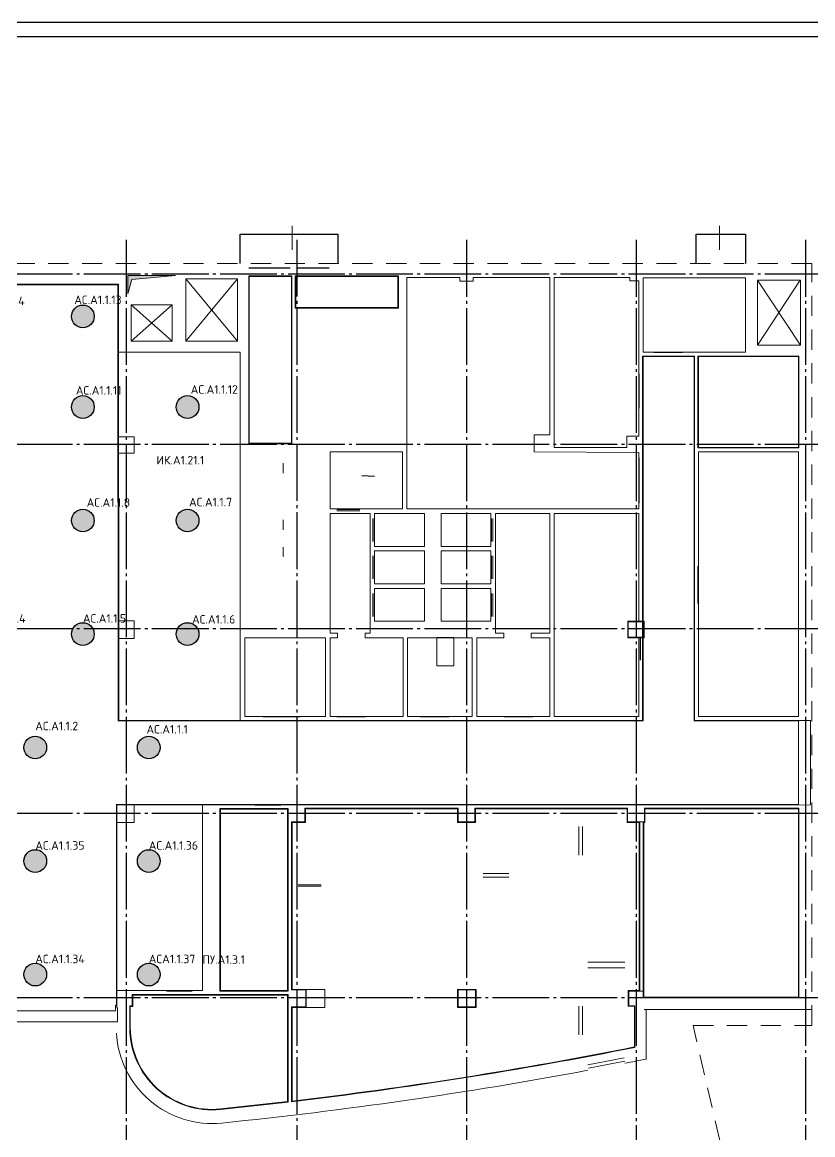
# Model space of a CAD drawing. Header units: millimetres. Extents: x 318 to 194121, y -24907 to 87574.
# Drawn here: x 64032 to 91891, y 48370 to 87574 of the extents above; entities that cross this region are included whole.
import ezdxf
from ezdxf.enums import TextEntityAlignment as Align

# ---------------------------------------------------------------- set-up
doc = ezdxf.new("R2010")
doc.units = ezdxf.units.MM
for name, pattern in [('CENTER', [2, 1.25, -0.25, 0.25, -0.25]), ('ГОСТ 2.303 5', [24, 20, -1.5, 1, -1.5]), ('Сверху', [3.96875, 2.38125, -1.5875])]:
    doc.linetypes.add(name, pattern=pattern)
doc.layers.add('MS_озвучивание общественных мест', color=5, linetype='Continuous')
doc.layers.add('Z_no_print', color=31, linetype='Continuous', lineweight=18, plot=False)
doc.layers.add('АР_Отделка', color=21, linetype='Continuous', lineweight=5, plot=False)
for name, color, linetype, lineweight in [('z中心线层', 1, 'CENTER', 18), ('АР_Двери', 5, 'Continuous', 20), ('Высотные отметки', 197, 'Continuous', 9), ('граница', 7, 'Continuous', 0), ('Колонны', 30, 'Continuous', 30), ('Шахты_лифты_отверстия', 7, 'Continuous', 9)]:
    doc.layers.add(name, color=color, linetype=linetype, lineweight=lineweight)
doc.layers.add('Оси и размеры по осям', color=7, linetype='Continuous', lineweight=9, transparency=0.5)
doc.layers.get('АР_Двери').off()
doc.layers.get('Колонны').off()
doc.styles.add('Текст 3', font='isocpeur.ttf', dxfattribs={"height": 3})
doc.styles.add('Текст 300', font='isocpeur.ttf', dxfattribs={"height": 300})
doc.linetypes.add('Rukav', pattern='A,4e-05,[7,MSH_7,S=1,R=0,X=0,Y=0],-4.005737', length=4.005777)

# ---------------------------------------------------------------- blocks, each defined once
blk = doc.blocks.new('Панель управления')
at = {"linetype": 'ByBlock', "lineweight": -2, "ltscale": 100, "style": 'Текст 300'}
blk.add_attdef('ПУ', (10607, 19055), '', height=300, dxfattribs=at)
blk = doc.blocks.new('Интерактивный киоск 55')
at = {"linetype": 'ByBlock', "lineweight": -2, "ltscale": 100, "style": 'Текст 300'}
blk.add_attdef('НОМЕР', (8819, 37949), '', height=300, dxfattribs=at)
blk = doc.blocks.new('колонка озвучивания общественных мест')
at = {"ltscale": 100, "true_color": 0xe8e8e8}
h = blk.add_hatch(color=254, dxfattribs=at)
h.dxf.hatch_style = 1
edge = h.paths.add_edge_path()
edge.add_arc((0, 0), 0.2, 0, 360)
at = {"layer": 'MS_озвучивание общественных мест', "color": 8, "lineweight": 30}
blk.add_circle((0, 0), 0.2, dxfattribs=at)
at = {"style": 'Текст 3'}
blk.add_attdef('ОБОЗНАЧЕНИЕ', (0, 0.2), '', height=3, dxfattribs=at)
blk = doc.blocks.new('*U375')
at = {"color": 0, "linetype": 'ByBlock', "lineweight": -2}
blk.add_line((400, 0), (-293, 400), dxfattribs=at)
for points in [[(-435, 0), (-435, -75), (-390, -75), (-390, -40), (-400, -40), (-400, 0)], [(435, 0), (435, -75), (390, -75), (390, -40), (400, -40), (400, 0)]]:
    blk.add_lwpolyline(points, close=True, dxfattribs=at)
at = {"layer": 'Z_no_print'}
for p, q in [((455, 0), (-455, 0)), ((455, -120), (-455, -120))]:
    blk.add_line(p, q, dxfattribs=at)
blk = doc.blocks.new('*U372')
at = {"color": 0, "linetype": 'ByBlock', "lineweight": -2}
for p, q in [((600, 0), (-93, 400)), ((-600, 0), (-254, 200))]:
    blk.add_line(p, q, dxfattribs=at)
for points in [[(-635, 0), (-635, -75), (-590, -75), (-590, -40), (-600, -40), (-600, 0)], [(635, 0), (635, -75), (590, -75), (590, -40), (600, -40), (600, 0)]]:
    blk.add_lwpolyline(points, close=True, dxfattribs=at)
at = {"layer": 'Z_no_print'}
for p, q in [((655, 0), (-655, 0)), ((655, -115), (-655, -115))]:
    blk.add_line(p, q, dxfattribs=at)
blk = doc.blocks.new('*U384')
at = {"color": 0, "linetype": 'ByBlock', "lineweight": -2}
blk.add_line((-550, 0), (403, 550), dxfattribs=at)
for points in [[(-585, 0), (-585, -75), (-540, -75), (-540, -40), (-550, -40), (-550, 0)], [(-585, 0), (-585, -75), (-540, -75), (-540, -40), (-550, -40), (-550, 0)], [(585, 0), (585, -75), (540, -75), (540, -40), (550, -40), (550, 0)], [(585, 0), (585, -75), (540, -75), (540, -40), (550, -40), (550, 0)]]:
    blk.add_lwpolyline(points, close=True, dxfattribs=at)
at = {"layer": 'Z_no_print'}
for p, q in [((605, 0), (-605, 0)), ((605, -120), (-605, -120))]:
    blk.add_line(p, q, dxfattribs=at)
blk = doc.blocks.new('*U228')
at = {"color": 0, "linetype": 'ByBlock', "lineweight": -2}
for p, q in [((-600, 0), (93, 400)), ((600, 0), (254, 200))]:
    blk.add_line(p, q, dxfattribs=at)
for points in [[(-635, 0), (-635, -75), (-590, -75), (-590, -40), (-600, -40), (-600, 0)], [(635, 0), (635, -75), (590, -75), (590, -40), (600, -40), (600, 0)]]:
    blk.add_lwpolyline(points, close=True, dxfattribs=at)
at = {"layer": 'Z_no_print'}
for p, q in [((655, 0), (-655, 0)), ((655, -120), (-655, -120))]:
    blk.add_line(p, q, dxfattribs=at)
blk = doc.blocks.new('*U377')
at = {"color": 0, "linetype": 'ByBlock', "lineweight": -2}
blk.add_line((350, 0), (-256, 350), dxfattribs=at)
for points in [[(-385, 0), (-385, -75), (-340, -75), (-340, -40), (-350, -40), (-350, 0)], [(385, 0), (385, -75), (340, -75), (340, -40), (350, -40), (350, 0)]]:
    blk.add_lwpolyline(points, close=True, dxfattribs=at)
at = {"layer": 'Z_no_print'}
for p, q in [((405, 0), (-405, 0)), ((405, -50), (-405, -50))]:
    blk.add_line(p, q, dxfattribs=at)
blk = doc.blocks.new('*U383')
at = {"color": 0, "linetype": 'ByBlock', "lineweight": -2}
blk.add_line((-350, 0), (256, 350), dxfattribs=at)
for points in [[(-385, 0), (-385, -75), (-340, -75), (-340, -40), (-350, -40), (-350, 0)], [(385, 0), (385, -75), (340, -75), (340, -40), (350, -40), (350, 0)]]:
    blk.add_lwpolyline(points, close=True, dxfattribs=at)
at = {"layer": 'Z_no_print'}
for p, q in [((405, 0), (-405, 0)), ((405, -50), (-405, -50))]:
    blk.add_line(p, q, dxfattribs=at)
blk = doc.blocks.new('*U381')
at = {"color": 0, "linetype": 'ByBlock', "lineweight": -2}
blk.add_line((-450, 0), (329, 450), dxfattribs=at)
for points in [[(-485, 0), (-485, -75), (-440, -75), (-440, -40), (-450, -40), (-450, 0)], [(485, 0), (485, -75), (440, -75), (440, -40), (450, -40), (450, 0)]]:
    blk.add_lwpolyline(points, close=True, dxfattribs=at)
at = {"layer": 'Z_no_print'}
for p, q in [((505, 0), (-505, 0)), ((505, -120), (-505, -120))]:
    blk.add_line(p, q, dxfattribs=at)
blk = doc.blocks.new('A$C61EB46A0')
at = {"layer": 'z中心线层', "ltscale": 10}
for p, q in [((-1500, 5503), (-1500, 5853)), ((-1500, 3503), (-1500, 3853)), ((-1500, 2897), (-1500, 2547))]:
    blk.add_line(p, q, dxfattribs=at)
blk = doc.blocks.new('*U379')
at = {"color": 0, "linetype": 'ByBlock', "lineweight": -2}
for p, q in [((600, 0), (-93, 400)), ((-600, 0), (-254, 200))]:
    blk.add_line(p, q, dxfattribs=at)
for points in [[(-635, 0), (-635, -75), (-590, -75), (-590, -40), (-600, -40), (-600, 0)], [(635, 0), (635, -75), (590, -75), (590, -40), (600, -40), (600, 0)]]:
    blk.add_lwpolyline(points, close=True, dxfattribs=at)
at = {"layer": 'Z_no_print'}
for p, q in [((655, 0), (-655, 0)), ((655, -200), (-655, -200))]:
    blk.add_line(p, q, dxfattribs=at)
blk = doc.blocks.new('*U221')
at = {"color": 0, "linetype": 'ByBlock', "lineweight": -2}
for p, q in [((600, 0), (-93, 400)), ((-600, 0), (-254, 200))]:
    blk.add_line(p, q, dxfattribs=at)
for points in [[(-635, 0), (-635, -75), (-590, -75), (-590, -40), (-600, -40), (-600, 0)], [(635, 0), (635, -75), (590, -75), (590, -40), (600, -40), (600, 0)]]:
    blk.add_lwpolyline(points, close=True, dxfattribs=at)
at = {"layer": 'Z_no_print'}
for p, q in [((655, 0), (-655, 0)), ((655, -115), (-655, -115))]:
    blk.add_line(p, q, dxfattribs=at)
blk = doc.blocks.new('*U382')
at = {"color": 0, "linetype": 'ByBlock', "lineweight": -2}
blk.add_line((-400, 0), (293, 400), dxfattribs=at)
for points in [[(-435, 0), (-435, -75), (-390, -75), (-390, -40), (-400, -40), (-400, 0)], [(435, 0), (435, -75), (390, -75), (390, -40), (400, -40), (400, 0)]]:
    blk.add_lwpolyline(points, close=True, dxfattribs=at)
at = {"layer": 'Z_no_print'}
for p, q in [((455, 0), (-455, 0)), ((455, -120), (-455, -120))]:
    blk.add_line(p, q, dxfattribs=at)
blk = doc.blocks.new('*U229')
at = {"color": 0, "linetype": 'ByBlock', "lineweight": -2}
for p, q in [((-700, 0), (79, 450)), ((700, 0), (267, 250))]:
    blk.add_line(p, q, dxfattribs=at)
for points in [[(-735, 0), (-735, -75), (-690, -75), (-690, -40), (-700, -40), (-700, 0)], [(-735, 0), (-735, -75), (-690, -75), (-690, -40), (-700, -40), (-700, 0)], [(735, 0), (735, -75), (690, -75), (690, -40), (700, -40), (700, 0)], [(735, 0), (735, -75), (690, -75), (690, -40), (700, -40), (700, 0)]]:
    blk.add_lwpolyline(points, close=True, dxfattribs=at)
at = {"layer": 'Z_no_print'}
for p, q in [((755, 0), (-755, 0)), ((755, -113), (-755, -113))]:
    blk.add_line(p, q, dxfattribs=at)
blk = doc.blocks.new('*U227')
at = {"color": 0, "linetype": 'ByBlock', "lineweight": -2}
for p, q in [((-700, 0), (79, 450)), ((700, 0), (267, 250))]:
    blk.add_line(p, q, dxfattribs=at)
for points in [[(-735, 0), (-735, -75), (-690, -75), (-690, -40), (-700, -40), (-700, 0)], [(-735, 0), (-735, -75), (-690, -75), (-690, -40), (-700, -40), (-700, 0)], [(735, 0), (735, -75), (690, -75), (690, -40), (700, -40), (700, 0)], [(735, 0), (735, -75), (690, -75), (690, -40), (700, -40), (700, 0)]]:
    blk.add_lwpolyline(points, close=True, dxfattribs=at)
at = {"layer": 'Z_no_print'}
for p, q in [((755, 0), (-755, 0)), ((755, -120), (-755, -120))]:
    blk.add_line(p, q, dxfattribs=at)

msp = doc.modelspace()

# ---------------------------------------------------------------- hatches: boundary and pattern name
at = {"layer": 'Шахты_лифты_отверстия', "ltscale": 100}
h = msp.add_hatch(color=7, dxfattribs=at)
h.dxf.hatch_style = 1
h.paths.add_polyline_path([(67898.8, 78509.9), (69430.8, 78652.5), (67751.4, 78652.5), (67751.4, 78007.5)])

# ---------------------------------------------------------------- linework, layer by layer
at = {"color": 30, "linetype": 'Rukav', "lineweight": -2, "ltscale": 100, "true_color": 0xf8991e}
msp.add_line((76451.9, 71569.7, 464), (76004.3, 71587.6, 280.3), dxfattribs=at)
for points in [[(318, 87573.9), (168318, 87573.9), (168318, 28173.9), (318, 28173.9)], [(2318, 87073.9), (167818, 87073.9), (167818, 28673.9), (2318, 28673.9)]]:
    msp.add_lwpolyline(points, close=True)
at = {"ltscale": 100, "elevation": 190}
for points in [[(71714.4, 79072.5), (71714.4, 80102.5), (75151.4, 80102.5), (75151.4, 79072.5)], [(87781.2, 79072.5), (87781.2, 80102.2), (89521.2, 80102.2), (89521.2, 79072.5)], [(73476.9, 78902.9), (72014.4, 78902.6)], [(74851.4, 78902.8), (73711.4, 78902.5)]]:
    msp.add_lwpolyline(points, dxfattribs=at)
at = {"layer": 'АР_Отделка', "linetype": 'ByBlock', "ltscale": 100}
msp.add_line((77451.9, 64550.2, 113.9), (77451.9, 64444.8, 113.9), dxfattribs=at)
for points, elevation in [([(73536, 78635), (72011.8, 78635), (72011.8, 72722.5), (73536, 72722.5)], 190), ([(73516, 78615), (72031.8, 78615), (72031.8, 72742.5), (73516, 72742.5)], 190), ([(73656, 77502.5), (77291, 77502.5), (77291, 78635), (73656, 78635)], 190), ([(73676, 77522.5), (77271, 77522.5), (77271, 78615), (73676, 78615)], 190), ([(82621.8, 78582.5), (82621.8, 73029.6), (82071.8, 73029.6), (82071.8, 72432.6), (85756.4, 72413.6), (85756.4, 70422.5), (77591, 70422.5), (77590.7, 78582.5), (79451.2, 78582.5), (79451.5, 78452.5), (79921.4, 78452.5), (79921.4, 78582.5)], 179.9), ([(82781.9, 78582.5), (85441.4, 78582.5), (85441.4, 78457.5), (85756.4, 78457.5), (85756.4, 72987.5), (85342.4, 72987.5), (85342.4, 72592.5), (82781.8, 72592.5)], 179.9), ([(89516.4, 75952.5), (85916.4, 75952.5), (85916.4, 78572.5), (89516.4, 78572.5)], 160.9), ([(67405.9, 75952.4), (71711.8, 75952.5), (71711.8, 62952.5), (67416.5, 62952.5), (67414.1, 65862.1), (67971.4, 65862.5), (67971.5, 66482.5), (67411.2, 66482.5), (67411.2, 72392.4), (67971.4, 72392.5), (67971.4, 72962.5), (67407.1, 72962.4)], 234.1), ([(87846.4, 75812.5), (91406.4, 75812.5), (91406.4, 72572.5), (87846.4, 72572.5)], 145.7), ([(87866.4, 75792.5), (91386.4, 75792.5), (91386.4, 72592.5), (87866.4, 72592.5)], 145.7), ([(74881.9, 70422.5), (77431, 70422.5), (77431, 72432.5), (74881.9, 72432.5)], 179.9), ([(91386.4, 63112.5), (87866.4, 63112.5), (87866.4, 72432.5), (91386.4, 72432.5)], 189.8), ([(77452, 65882.5), (76112, 65882.5), (76112, 66042.5), (76292, 66042.5), (76292, 70262.5), (74882, 70262.5), (74882, 66042.5), (75142, 66042.5), (75142, 65882.5), (74882, 65882.5), (74882, 63112.5), (77452, 63112.5)], 179.4), ([(76451.9, 70262.5), (78211.9, 70262.5), (78211.9, 69102.5), (76451.9, 69102.5)], 363.6), ([(78791.9, 70262.5), (80551.9, 70262.5), (80551.9, 69102.5), (78791.9, 69102.5)], 363.6), ([(80052, 65882.5), (81002, 65882.5), (81002, 66042.5), (80712, 66042.5), (80712, 70262.5), (82622, 70262.5), (82622, 66042.5), (81972, 66042.5), (81972, 65882.5), (82622, 65882.5), (82622, 63112.5), (80052, 63112.5)], 179.4), ([(82781.9, 70262.5), (85756.5, 70262.5), (85756.5, 66462.5), (85371.4, 66462.5), (85371.4, 65882.5), (85756.5, 65882.5), (85756.5, 63112.5), (82781.9, 63112.5)], 179.9), ([(76451.9, 68942.5), (78211.9, 68942.5), (78211.9, 67782.5), (76451.9, 67782.5)], 363.6), ([(78791.9, 68942.5), (80551.9, 68942.5), (80551.9, 67782.5), (78791.9, 67782.5)], 363.6), ([(76451.9, 67622.5), (78211.9, 67622.5), (78211.9, 66462.5), (76451.9, 66462.5)], 363.6), ([(78791.9, 67622.5), (80551.9, 67622.5), (80551.9, 66462.5), (78791.9, 66462.5)], 363.6), ([(85371.4, 66462.5), (85951.4, 66462.5), (85951.4, 65882.5), (85371.4, 65882.5)], 113.9), ([(85391.4, 66442.5), (85931.4, 66442.5), (85931.4, 65902.5), (85391.4, 65902.5)], 113.9), ([(71871.9, 65882.5), (74721.9, 65882.5), (74721.9, 63112.5), (71871.9, 63112.5)], 179.9), ([(77611.9, 65882.5), (79891.9, 65882.5), (79891.9, 63112.5), (77611.9, 63112.5)], 179.9), ([(67351.4, 59377.5), (67981.4, 59377.5), (67981.4, 60007.6), (70381.3, 60008.1), (70381.4, 53452.5), (67351.4, 53452.5)], 190), ([(71001.4, 53432.5), (73401.4, 53432.5), (73401.4, 59867.5), (71001.4, 59867.5)], 190), ([(71021.4, 53452.5), (73381.4, 53452.5), (73381.4, 59847.5), (71021.4, 59847.5)], 190), ([(85916.4, 59392.5), (85956.4, 59392.5), (85956.4, 59872.5), (91406.4, 59872.5), (91406.4, 53192.5), (85916.4, 53192.5)], 190), ([(85936.4, 59372.5), (85976.4, 59372.5), (85976.4, 59852.5), (91386.4, 59852.5), (91386.4, 53212.5), (85936.4, 53212.5)], 190), ([(74041.4, 53492.5), (74701.4, 53492.5), (74701.4, 52852.5), (74041.4, 52852.5)], 190), ([(79371.4, 53492.5), (80031.4, 53492.5), (80031.4, 52852.5), (79371.4, 52852.5)], 190), ([(79391.4, 53472.5), (80011.4, 53472.5), (80011.4, 52872.5), (79391.4, 52872.5)], 190)]:
    msp.add_lwpolyline(points, close=True, dxfattribs=dict(at, elevation=elevation))
at = {"layer": 'АР_Отделка', "linetype": 'ByBlock', "ltscale": 100, "elevation": 190.4}
for points in [[(46471.5, 78342.5), (67423.9, 78342.5), (67436.4, 62972.5), (85896.5, 62972.5), (85896.5, 75812.5), (87726.4, 75812.5), (87726.4, 62972.5), (91806.5, 62972.5), (91806.5, 59992.5), (67371.4, 59987.5), (67371.4, 52842.5), (67391.4, 52842.5), (67391.4, 52343.9), (62040.9, 52343.9)], [(60271.2, 78322.5), (67404, 78322.5), (67416.5, 62952.5), (85916.5, 62952.5), (85916.5, 75792.5), (87706.4, 75792.5), (87706.4, 62952.5), (91386.4, 62952.5), (91386.4, 60012.5), (67351.4, 60007.5), (67351.4, 52932.5), (67321.4, 52932.5), (67322, 52736.1), (62060.7, 52736.1)]]:
    msp.add_lwpolyline(points, dxfattribs=at)
at = {"layer": 'АР_Отделка', "ltscale": 100, "elevation": 179.9}
msp.add_lwpolyline([(79241.9, 65896.3), (78641.9, 65896.3), (78641.9, 64896.3), (79241.9, 64896.3), (79241.9, 65896.3)], dxfattribs=at)
at = {"layer": 'АР_Отделка', "linetype": 'ByBlock', "ltscale": 100, "elevation": 190}
msp.add_lwpolyline([(73991.4, 59372.5), (73991.4, 59872.5), (79391.4, 59872.5), (79391.4, 59392.5), (79981.4, 59392.5), (79981.4, 59392.5), (79981.4, 59872.5), (85366.4, 59872.5), (85366.4, 59392.5), (85956.4, 59392.5), (85956.4, 59872.5), (91406.4, 59872.5), (91406.4, 53192.5), (85916.4, 53192.5), (85916.4, 53427.5), (85406.4, 53427.5), (85406.4, 52917.5), (85626.4, 52917.5), (85626.4, 51445.5, -0.019522), (73521.4, 49532.9), (73521.4, 52872.5), (74021.4, 52872.5), (74021.4, 53472.5), (73521.4, 53472.5), (73521.4, 59392.5), (73991.4, 59392.5)], format="xyb", dxfattribs=at)
for points in [[(73991.4, 59392.5), (73991.4, 59872.5), (79391.4, 59872.5), (79391.4, 59392.5), (79981.4, 59392.5), (79981.4, 59872.5), (85366.4, 59872.5), (85366.4, 59392.5), (85796.4, 59392.5), (85796.4, 53427.5), (85406.4, 53427.5), (85406.4, 52917.5), (85626.4, 52917.5), (85626.4, 51445.5, -0.019522), (73521.4, 49532.9), (73521.4, 52872.5), (74021.4, 52872.5), (74021.4, 53472.5), (73521.4, 53472.5), (73521.4, 59392.5)], [(74011.4, 59372.5), (74011.4, 59852.5), (79371.4, 59852.5), (79371.4, 59372.5), (80001.4, 59372.5), (80001.4, 59852.5), (85346.4, 59852.5), (85346.4, 59372.5), (85776.4, 59372.5), (85776.4, 53447.5), (85386.4, 53447.5), (85386.4, 52897.5), (85606.4, 52897.5), (85606.4, 51462, -0.01946), (73541.4, 49555.4), (73541.4, 52852.5), (74701.4, 52852.5), (74701.4, 53492.5), (73541.4, 53492.5), (73541.4, 59372.5)], [(67911.4, 53312.5), (73401.4, 53312.5), (73401.4, 49518.8), (71015.6, 49257.1, -0.4442972), (67821.4, 52142.1), (67821.4, 52912.5), (67911.4, 52912.5)], [(67931.4, 53292.5), (73381.4, 53292.5), (73381.4, 49536.7), (71013.5, 49277, -0.4442892), (67841.4, 52142.1), (67841.4, 52892.5), (67931.4, 52892.5)]]:
    msp.add_lwpolyline(points, format="xyb", close=True, dxfattribs=at)
at = {"layer": 'Высотные отметки', "linetype": 'ByBlock', "ltscale": 100, "elevation": 190}
for points in [[(73548.7, 80398.5), (73548.7, 79551.1)], [(88607.9, 80398.5), (88607.9, 79551.1)]]:
    msp.add_lwpolyline(points, dxfattribs=at)
at = {"layer": 'граница', "linetype": 'ByBlock', "ltscale": 100}
msp.add_line((85946.4, 52777.5, 190), (91856.4, 52777.5, 190), dxfattribs=at)
at = {"layer": 'граница', "linetype": 'Сверху', "ltscale": 300, "elevation": 145.7}
msp.add_lwpolyline([(91856.4, 79072.5), (15311.4, 79072.5), (15311.4, 73077.5), (9305.8, 73077.5), (6487.9, 50110.4, 0.0132911), (16268.9, 47459.1), (16308, 47622.3, 0.1077759), (85966.3, 46270.2), (85971.2, 46245.1), (88890.7, 47007.8), (87674.9, 52219.4), (91856.4, 52219.4), (91856.4, 79072.5)], format="xyb", close=True, dxfattribs=at)
msp.add_lwpolyline([(91856.4, 79072.5), (15311.4, 79072.5), (15311.4, 73077.5), (9305.8, 73077.5), (6487.9, 50110.4, 0.0132911), (16268.9, 47459.1), (16308, 47622.3, 0.1077759), (85966.3, 46270.2), (85971.2, 46245.1), (88890.7, 47007.8), (87674.9, 52219.4), (91856.4, 52219.4), (91856.4, 79072.5)], format="xyb", close=True, dxfattribs=at)
at = {"layer": 'граница', "linetype": 'ByBlock', "ltscale": 100, "elevation": 190}
msp.add_lwpolyline([(86016.4, 52777.5), (86016.4, 51036.8)], dxfattribs=at)
at = {"layer": 'граница', "linetype": 'ByBlock', "ltscale": 100}
for centre, radius, start, end in [((70721.4, 52142.1, 190), 3377, 183.20443, 275.82177), ((55090.4, 205447.3, 190), 157477, 281.049815, 281.325606), ((55090.4, 205447.3, 190), 157477, 275.82177, 280.564582)]:
    msp.add_arc(centre, radius, start, end, dxfattribs=at)
at = {"layer": 'Оси и размеры по осям', "linetype": 'ГОСТ 2.303 5', "lineweight": 25, "ltscale": 100}
for p, q in [((67691.8, 79902.5, 145.7), (67691.8, 32801.2, 102.5)), ((73711.4, 79904.1, 145.7), (73711.4, 32802.9, 102.5)), ((79691.4, 79902.5, 145.7), (79691.4, 32801.2, 102.5)), ((85671.4, 79902.5, 145.7), (85671.4, 32801.2, 102.5)), ((91641.4, 79902.5, 145.7), (91641.4, 33046.2, 102.5)), ((125803.1, 78692.5, 145.7), (4672.2, 78692.5, 234.4)), ((125803.1, 78692.5, 145.7), (4672.2, 78692.5, 234.4)), ((125803.1, 72692.5, 145.7), (4672.2, 72692.5, 234.4)), ((125803.1, 72692.5, 145.7), (4672.2, 72692.5, 234.4)), ((125803.1, 66192.5, 145.7), (4672.2, 66192.5, 234.4)), ((125803.1, 66192.5, 145.7), (4672.2, 66192.5, 234.4)), ((125803.1, 59692.5, 145.7), (4672.2, 59692.5, 234.4)), ((125803.1, 59692.5, 145.7), (4672.2, 59692.5, 234.4)), ((125803.1, 53192.5, 145.7), (4672.2, 53192.5, 234.4)), ((125803.1, 53192.5, 145.7), (4672.2, 53192.5, 234.4))]:
    msp.add_line(p, q, dxfattribs=at)
at = {"layer": 'Шахты_лифты_отверстия'}
for p, q in [((69798.3, 78537.5, 190), (69798.3, 76337.5, 190)), ((71616.8, 78537.5, 190), (69798.3, 78537.5, 190)), ((69798.3, 76337.5, 190), (71616.8, 78537.5, 190)), ((69798.3, 78537.5, 190), (71616.8, 76337.5, 190)), ((71616.8, 76337.5, 190), (71616.8, 78537.5, 190)), ((91456.4, 78482.5, 190), (89949.8, 78482.5, 190)), ((89949.8, 78482.5, 190), (91456.4, 76192.5, 190)), ((89949.8, 76192.5, 190), (89949.8, 78482.5, 190)), ((89949.8, 76192.5, 190), (91453, 78481.6, 190)), ((91456.4, 76192.5, 190), (91456.4, 78482.5, 190)), ((67866.4, 77617.5, 190), (69315.8, 76337.5, 190)), ((69315.8, 77617.5, 190), (67866.4, 77617.5, 190)), ((67866.4, 77617.5, 190), (67866.4, 76337.5, 190)), ((67866.4, 76337.5, 190), (69315.8, 77617.5, 190)), ((69315.8, 76337.5, 190), (69315.8, 77617.5, 190)), ((67866.4, 76337.5, 190), (69315.8, 76337.5, 190)), ((71616.8, 76337.5, 190), (69798.3, 76337.5, 190)), ((91456.4, 76192.5, 190), (89949.8, 76192.5, 190))]:
    msp.add_line(p, q, dxfattribs=at)
at = {"layer": 'Шахты_лифты_отверстия', "ltscale": 100, "elevation": 190}
msp.add_lwpolyline([(67751.4, 78007.5), (67751.4, 78652.5), (69430.8, 78652.5), (67898.8, 78509.9), (67751.4, 78007.5)], dxfattribs=at)

# ---------------------------------------------------------------- block references
at = {"color": 8}
ref = msp.add_blockref('Интерактивный киоск 55', (60014.8, 34773.3, 188), dxfattribs=at)
ref.add_attrib('НОМЕР', 'ИК.А1.21.1', (68763.5, 71989.5, 188), dxfattribs={"linetype": 'ByBlock', "lineweight": -2, "ltscale": 100, "height": 300, "style": 'Текст 300'})
ref = msp.add_blockref('Интерактивный киоск 55', (60014.8, 34773.3, 288.4), dxfattribs=at)
ref.add_attrib('НОМЕР', 'ИК.А1.21.1', (68763.5, 71989.5, 288.4), dxfattribs={"linetype": 'ByBlock', "lineweight": -2, "ltscale": 100, "height": 300, "style": 'Текст 300'})
ref = msp.add_blockref('Панель управления', (60762.4, 35053), dxfattribs=at)
ref.add_attrib('ПУ', 'ПУ.А1.3.1', (70381.4, 54393.3, 190), dxfattribs={"linetype": 'ByBlock', "lineweight": -2, "ltscale": 100, "height": 300, "style": 'Текст 300'})
at = {"layer": 'MS_озвучивание общественных мест'}
ref = msp.add_blockref('колонка озвучивания общественных мест', (62169.1, 77208, 121.2), dxfattribs=dict(at, xscale=2000, yscale=2000, zscale=2000))
ref.add_attrib('ОБОЗНАЧЕНИЕ', 'АС.А1.1.14', dxfattribs={"layer": '0', "height": 300, "style": 'Текст 300'}).set_placement((62435.8, 77904.2, 121.2), align=Align.TOP_LEFT)
ref = msp.add_blockref('колонка озвучивания общественных мест', (66169.1, 77208, 121.2), dxfattribs=dict(at, xscale=2000, yscale=2000, zscale=2000))
ref.add_attrib('ОБОЗНАЧЕНИЕ', 'АС.А1.1.13', dxfattribs={"layer": '0', "height": 300, "style": 'Текст 300'}).set_placement((65866.1, 77942.5, 121.2), align=Align.TOP_LEFT)
ref = msp.add_blockref('колонка озвучивания общественных мест', (66169.1, 74015, 121.2), dxfattribs=dict(at, xscale=2000, yscale=2000, zscale=2000))
ref.add_attrib('ОБОЗНАЧЕНИЕ', 'АС.А1.1.11', dxfattribs={"layer": '0', "height": 300, "style": 'Текст 300'}).set_placement((65921.2, 74751, 121.2), align=Align.TOP_LEFT)
ref = msp.add_blockref('колонка озвучивания общественных мест', (69858.5, 74015, 121.2), dxfattribs=dict(at, xscale=2000, yscale=2000, zscale=2000))
ref.add_attrib('ОБОЗНАЧЕНИЕ', 'АС.А1.1.12', dxfattribs={"layer": '0', "height": 300, "style": 'Текст 300'}).set_placement((69970, 74784.2, 121.2), align=Align.TOP_LEFT)
ref = msp.add_blockref('колонка озвучивания общественных мест', (66169.1, 70015, 121.2), dxfattribs=dict(at, xscale=2000, yscale=2000, zscale=2000))
ref.add_attrib('ОБОЗНАЧЕНИЕ', 'АС.А1.1.8', dxfattribs={"layer": '0', "height": 300, "style": 'Текст 300'}).set_placement((66302.6, 70800.7, 121.2), align=Align.TOP_LEFT)
ref = msp.add_blockref('колонка озвучивания общественных мест', (69858.5, 70015, 121.2), dxfattribs=dict(at, xscale=2000, yscale=2000, zscale=2000))
ref.add_attrib('ОБОЗНАЧЕНИЕ', 'АС.А1.1.7', dxfattribs={"layer": '0', "height": 300, "style": 'Текст 300'}).set_placement((69910.5, 70814.7, 121.2), align=Align.TOP_LEFT)
ref = msp.add_blockref('колонка озвучивания общественных мест', (62617, 66015, 121.2), dxfattribs=dict(at, xscale=2000, yscale=2000, zscale=2000))
ref.add_attrib('ОБОЗНАЧЕНИЕ', 'АС.А1.1.4', dxfattribs={"layer": '0', "height": 300, "style": 'Текст 300'}).set_placement((62617, 66715, 121.2), align=Align.TOP_LEFT)
ref = msp.add_blockref('колонка озвучивания общественных мест', (66169.1, 66015, 121.2), dxfattribs=dict(at, xscale=2000, yscale=2000, zscale=2000))
ref.add_attrib('ОБОЗНАЧЕНИЕ', 'АС.А1.1.5', dxfattribs={"layer": '0', "height": 300, "style": 'Текст 300'}).set_placement((66169.1, 66715, 121.2), align=Align.TOP_LEFT)
ref = msp.add_blockref('колонка озвучивания общественных мест', (69858.5, 66015, 121.2), dxfattribs=dict(at, xscale=2000, yscale=2000, zscale=2000))
ref.add_attrib('ОБОЗНАЧЕНИЕ', 'АС.А1.1.6', dxfattribs={"layer": '0', "height": 300, "style": 'Текст 300'}).set_placement((70016.2, 66682.6, 121.2), align=Align.TOP_LEFT)
ref = msp.add_blockref('колонка озвучивания общественных мест', (64491.1, 62015, 121.2), dxfattribs=dict(at, xscale=2000, yscale=2000, zscale=2000))
ref.add_attrib('ОБОЗНАЧЕНИЕ', 'АС.А1.1.2', dxfattribs={"layer": '0', "height": 300, "style": 'Текст 300'}).set_placement((64491.1, 62922.8, 121.2), align=Align.TOP_LEFT)
ref = msp.add_blockref('колонка озвучивания общественных мест', (68491.1, 62015, 121.2), dxfattribs=dict(at, xscale=2000, yscale=2000, zscale=2000))
ref.add_attrib('ОБОЗНАЧЕНИЕ', 'АС.А1.1.1', dxfattribs={"layer": '0', "height": 300, "style": 'Текст 300'}).set_placement((68410.2, 62808.4, 121.2), align=Align.TOP_LEFT)
ref = msp.add_blockref('колонка озвучивания общественных мест', (64491.1, 58015, 121.2), dxfattribs=dict(at, xscale=2000, yscale=2000, zscale=2000))
ref.add_attrib('ОБОЗНАЧЕНИЕ', 'АС.А1.1.35', dxfattribs={"layer": '0', "height": 300, "style": 'Текст 300'}).set_placement((64491.1, 58715, 121.2), align=Align.TOP_LEFT)
ref = msp.add_blockref('колонка озвучивания общественных мест', (68491.1, 58015, 121.2), dxfattribs=dict(at, xscale=2000, yscale=2000, zscale=2000))
ref.add_attrib('ОБОЗНАЧЕНИЕ', 'АС.А1.1.36', dxfattribs={"layer": '0', "height": 300, "style": 'Текст 300'}).set_placement((68491.1, 58715, 121.2), align=Align.TOP_LEFT)
ref = msp.add_blockref('колонка озвучивания общественных мест', (64491.1, 54015, 121.2), dxfattribs=dict(at, xscale=2000, yscale=2000, zscale=2000))
ref.add_attrib('ОБОЗНАЧЕНИЕ', 'АС.А1.1.34', dxfattribs={"layer": '0', "height": 300, "style": 'Текст 300'}).set_placement((64491.1, 54715, 121.2), align=Align.TOP_LEFT)
ref = msp.add_blockref('колонка озвучивания общественных мест', (68491.1, 54015, 121.2), dxfattribs=dict(at, xscale=2000, yscale=2000, zscale=2000))
ref.add_attrib('ОБОЗНАЧЕНИЕ', 'АСА1.1.37', dxfattribs={"layer": '0', "height": 300, "style": 'Текст 300'}).set_placement((68491.1, 54715, 121.2), align=Align.TOP_LEFT)
at = {"layer": 'АР_Двери'}
msp.add_blockref('*U381', (86791.5, 75932.5, 179.9), dxfattribs=at)
for name, p, rotation in [('*U384', (85776.4, 74573.5, 148), 89.99999999999999), ('*U384', (87726.4, 74087.5, 145.7), 89.99999999999999), ('*U372', (87726.4, 67747.5, 145.7), 89.99999999811776), ('*U377', (85776.5, 65497.5, 113.9), 90.00000000000001), ('*U228', (73176.9, 62972.5, 332), 179.9999999981178), ('*U381', (75626.9, 62972.5, 268.7), 180), ('*U381', (78576.8, 62972.5, 211.8), 180), ('*U381', (81526.8, 62972.5, 123), 180), ('*U381', (83771.4, 58722.5, 190), 270), ('*U382', (80726.4, 57452.5, 190), 180), ('*U377', (74156.4, 57130.4, 190), 180), ('*U379', (84617.8, 54252.5, 190), 180), ('*U381', (83771.4, 52393.3), 270), ('*U221', (84628.9, 50843.9, 190), 190.8920125618394)]:
    msp.add_blockref(name, p, dxfattribs=dict(at, rotation=rotation))
for name, p, xscale, yscale, zscale, rotation in [('*U229', (85776.4, 71424.5, 130.9), 1.059602648996267, 1.059602648996267, 1.059602648996267, 89.99999999999999), ('*U227', (77671.9, 59992.5, 411.4), 1.056946891220802, 1.056946891220802, 1.056946891220802, 359.9999999981177)]:
    msp.add_blockref(name, p, dxfattribs=dict(at, xscale=xscale, yscale=yscale, zscale=zscale, rotation=rotation))
at = {"layer": 'АР_Двери', "xscale": -1}
msp.add_blockref('*U377', (75526.9, 70402.5, 363.6), dxfattribs=at)
for name, p, rotation in [('*U377', (76431.9, 69682.5, 363.6), 270), ('*U383', (80571.9, 69682.5, 268.7), 90), ('*U377', (76431.9, 68362.5, 363.6), 270), ('*U383', (80571.9, 68362.5, 268.7), 90), ('*U377', (76431.9, 67042.5, 363.6), 270), ('*U383', (80571.9, 67042.5, 268.7), 90), ('*U375', (72686.4, 59867.5, 190), 180), ('*U375', (69566.4, 53312.5, 190), 180), ('*U375', (72296.4, 53312.5, 190), 180)]:
    msp.add_blockref(name, p, dxfattribs=dict(at, rotation=rotation))
at = {"layer": 'Колонны', "linetype": 'ByBlock'}
msp.add_blockref('A$C61EB46A0', (74731.8, 66182.5, -929.3), dxfattribs=at)

doc.saveas('drawing.dxf')
